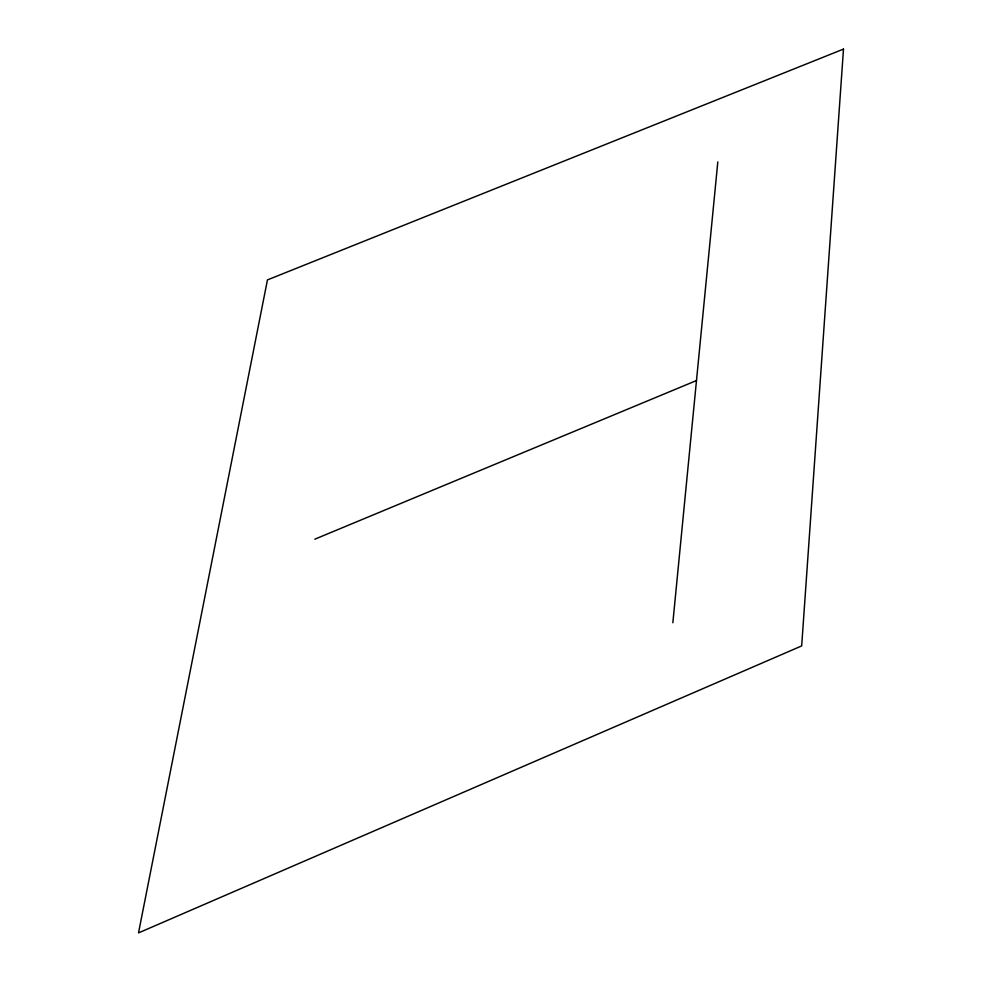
<?xml version="1.0" encoding="UTF-8"?>
<svg xmlns="http://www.w3.org/2000/svg" width="982" height="982" viewBox="0 0 982 982"><rect width="100%" height="100%" fill="white"/><g stroke="black" fill="none" stroke-linecap="round" stroke-linejoin="round"><path stroke-width="1.47" d="M672.854 622.748L717.817 161.907M314.805 539.192L696.483 380.55M843.489 49.1L801.68 645.911L138.511 932.9L267.448 279.907L843.489 49.1"/></g></svg>
